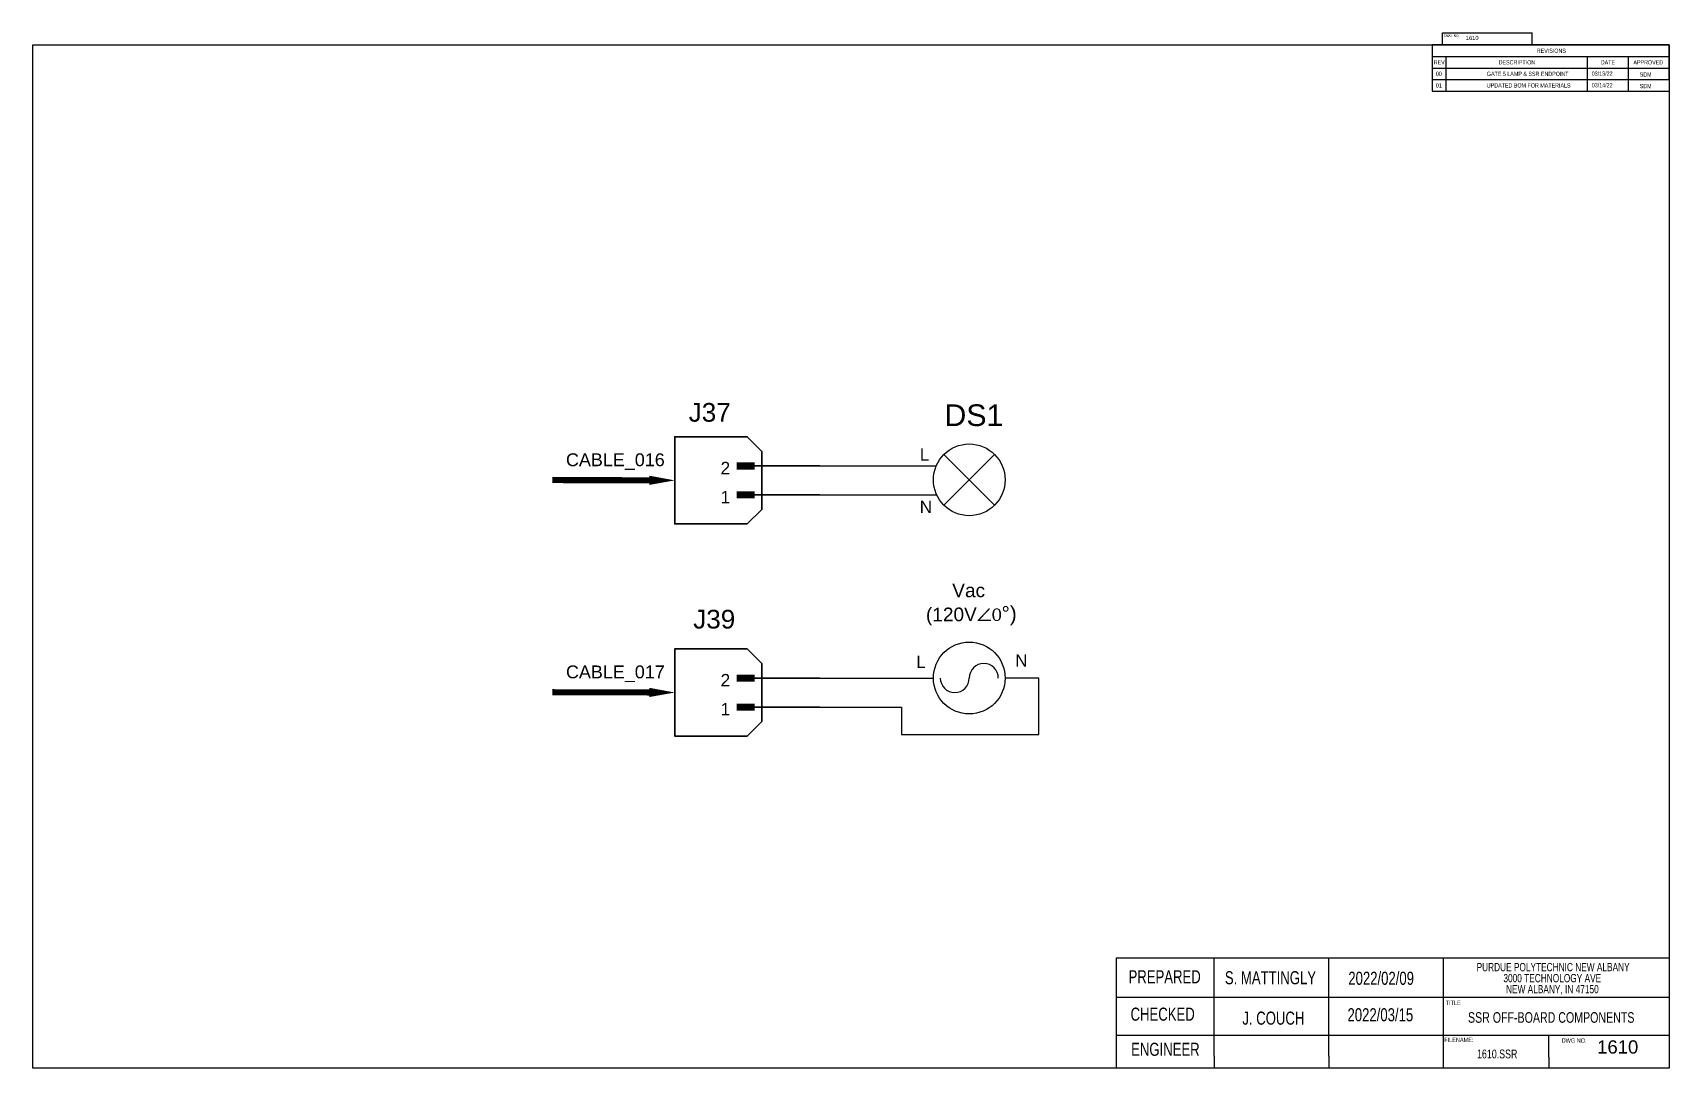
# Model space of a CAD drawing. Header units: inches. Extents: x 2.5 to 50.5, y 2.5 to 32.9.
import ezdxf

# ---------------------------------------------------------------- set-up
doc = ezdxf.new("R2010")
doc.units = ezdxf.units.IN
doc.header["$MEASUREMENT"] = 0
doc.linetypes.add('ACAD_ISO03W100', pattern=[30, 12, -18])
for name, color, linetype, true_color in [('PDF3_Geometry', 7, 'Continuous', 0x870000), ('PDF3_Solid Fills', 7, 'Continuous', 0x870000), ('PDF3_Text', 7, 'Continuous', 0x840000), ('PDF5_Text', 7, 'Continuous', 0xa44a4a)]:
    doc.layers.add(name, color=color, linetype=linetype, true_color=true_color)
doc.layers.add('SLD-0', color=7, linetype='Continuous')
doc.styles.add('PDF Arial', font='arial.ttf')
doc.styles.add('SLDTEXTSTYLE0', font='TXT', dxfattribs={"width": 0.75})
doc.styles.get("Standard").update_dxf_attribs({"font": 'arial.ttf'})

# ---------------------------------------------------------------- blocks, each defined once
blk = doc.blocks.new('SW_NOTE_0_8')
at = {"layer": 'SLD-0', "color": 0, "char_height": 0.125, "attachment_point": 2, "style": 'SLDTEXTSTYLE0'}
for s, insert in [('PURDUE POLYTECHNIC NEW ALBANY', (1.434, 0.161)), ('3000 TECHNOLOGY AVE', (1.422, -0.006)), ('NEW ALBANY, IN 47150', (1.423, -0.172))]:
    blk.add_mtext(s, dxfattribs=dict(at, insert=insert))

msp = doc.modelspace()

# ---------------------------------------------------------------- linework, layer by layer
for p, q in [((2.5, 24.5), (2.5, 32.5)), ((2.5, 32.5), (50.5, 32.5)), ((50.5, 32.5), (50.5, 2.5)), ((2.5, 2.5), (2.5, 24.5)), ((25.585, 20.161), (29, 20.161)), ((25.585, 19.31), (29.014, 19.31)), ((25.585, 13.941), (28.917, 13.941)), ((32.014, 13.941), (31.021, 13.941)), ((32.014, 12.284), (32.014, 13.941)), ((25.585, 13.09), (27.985, 13.09)), ((27.985, 13.09), (27.985, 12.284)), ((27.985, 12.284), (32.014, 12.284)), ((34.278, 5.735), (34.278, 2.5)), ((40.638, 5.735), (50.5, 5.735)), ((36.5, 2.5), (2.5, 2.5)), ((50.5, 2.5), (36.5, 2.5)), ((37.156, 2.857), (37.156, 2.5)), ((40.515, 2.857), (40.515, 2.5)), ((46.972, 2.824), (46.972, 2.5)), ((50.5, 2.5), (50.5, 2.5))]:
    msp.add_line(p, q)
at = {"color": 0, "linetype": 'Continuous', "lineweight": 25}
for p, q in [((43.545, 32.5), (43.545, 32.162)), ((43.545, 32.5), (43.945, 32.5)), ((43.545, 32.5), (43.545, 31.485)), ((50.5, 32.5), (43.545, 32.5)), ((43.545, 32.162), (43.545, 31.823)), ((43.545, 32.162), (43.945, 32.162)), ((43.545, 32.162), (43.545, 31.146)), ((43.945, 32.5), (48.095, 32.5)), ((43.945, 32.162), (43.945, 31.823)), ((43.945, 32.162), (48.095, 32.162)), ((48.095, 32.5), (49.295, 32.5)), ((48.095, 32.162), (48.095, 31.823)), ((48.095, 32.162), (49.295, 32.162)), ((49.295, 32.5), (50.5, 32.5)), ((49.295, 32.162), (49.295, 31.823)), ((49.295, 32.162), (50.5, 32.162)), ((50.5, 32.5), (50.5, 32.162)), ((50.5, 31.485), (50.5, 32.5)), ((50.5, 32.162), (50.5, 31.823)), ((43.545, 31.823), (43.945, 31.823)), ((43.545, 31.823), (43.545, 31.485)), ((43.545, 31.823), (50.5, 31.823)), ((43.945, 31.823), (48.095, 31.823)), ((43.945, 31.823), (43.945, 31.485)), ((48.095, 31.823), (49.295, 31.823)), ((48.095, 31.823), (48.095, 31.485)), ((49.295, 31.823), (50.5, 31.823)), ((49.295, 31.823), (49.295, 31.485)), ((50.5, 31.823), (50.5, 31.485)), ((43.545, 31.485), (43.945, 31.485)), ((43.545, 31.485), (50.5, 31.485)), ((43.545, 31.485), (43.545, 31.146)), ((43.945, 31.485), (48.095, 31.485)), ((43.945, 31.485), (43.945, 31.146)), ((48.095, 31.485), (49.295, 31.485)), ((48.095, 31.485), (48.095, 31.146)), ((49.295, 31.485), (50.5, 31.485)), ((49.295, 31.485), (49.295, 31.146)), ((43.545, 31.146), (43.945, 31.146)), ((43.545, 31.146), (50.5, 31.146)), ((43.945, 31.146), (48.095, 31.146)), ((48.095, 31.146), (49.295, 31.146)), ((49.295, 31.146), (50.5, 31.146))]:
    msp.add_line(p, q, dxfattribs=at)
at = {"linetype": 'ACAD_ISO03W100', "ltscale": 2}
for p, q in [((30.713, 20.495), (29.225, 19.007)), ((29.225, 20.495), (30.713, 19.007)), ((29.969, 19.751), (29.969, 19.751))]:
    msp.add_line(p, q, dxfattribs=at)
for centre in [(29.969, 19.751), (29.969, 13.941)]:
    msp.add_circle(centre, 1.052, dxfattribs=at)
for centre, start, end in [((29.543, 13.941), 180, 0), ((30.395, 13.941), 0, 180)]:
    msp.add_arc(centre, 0.426, start, end)
at = {"layer": 'PDF3_Geometry', "color": 16, "lineweight": 35, "true_color": 0x840000}
for points in [[(23.457, 18.459), (21.33, 18.459), (21.33, 21.012), (23.457, 21.012), (23.883, 20.586), (23.883, 18.884)], [(23.457, 12.239), (21.33, 12.239), (21.33, 14.792), (23.457, 14.792), (23.883, 14.367), (23.883, 12.665)]]:
    msp.add_lwpolyline(points, close=True, dxfattribs=at)
for points in [[(25.585, 20.161), (23.244, 20.161)], [(25.585, 19.31), (23.244, 19.31)], [(25.585, 13.941), (23.244, 13.941)], [(25.585, 13.09), (23.244, 13.09)]]:
    msp.add_lwpolyline(points, dxfattribs=at)
at = {"layer": 'PDF3_Solid Fills', "color": 16, "lineweight": 35, "true_color": 0x840000, "transparency": 33554559}
for points in [[(23.678, 20.263), (23.142, 20.263), (23.678, 20.05), (23.142, 20.05)], [(23.678, 19.412), (23.142, 19.412), (23.678, 19.207), (23.142, 19.207)], [(23.678, 14.043), (23.142, 14.043), (23.678, 13.831), (23.142, 13.831)], [(23.678, 13.192), (23.142, 13.192), (23.678, 12.988), (23.142, 12.988)]]:
    msp.add_solid(points, dxfattribs=at)
at = {"layer": 'PDF5_Text', "color": 0, "const_width": 0.18}
for points in [[(17.736, 19.744), (19.846, 19.739)], [(19.846, 19.739), (20.588, 19.737)], [(17.736, 13.524), (19.846, 13.52)], [(19.846, 13.52), (20.588, 13.518)]]:
    msp.add_lwpolyline(points, dxfattribs=at)
at = {"layer": 'PDF5_Text', "color": 0}
for points in [[(20.588, 19.737, 0.27, 0, 0), (21.33, 19.735, 0, 0, 0)], [(20.588, 13.518, 0.27, 0, 0), (21.33, 13.516, 0, 0, 0)]]:
    msp.add_lwpolyline(points, format="xyseb", dxfattribs=at)
at = {"layer": 'SLD-0', "color": 7, "linetype": 'Continuous', "lineweight": 25}
for p, q in [((43.853, 32.5), (43.853, 32.858)), ((43.853, 32.858), (46.481, 32.858)), ((46.481, 32.5), (46.481, 32.858)), ((34.278, 5.735), (43.874, 5.735)), ((34.278, 5.735), (43.874, 5.735)), ((37.156, 2.857), (37.156, 5.735)), ((40.515, 2.857), (40.515, 5.735)), ((43.874, 2.5), (43.874, 5.735)), ((34.278, 4.581), (43.874, 4.581)), ((43.874, 4.581), (50.5, 4.581)), ((34.278, 3.471), (43.874, 3.471)), ((43.874, 3.471), (50.5, 3.471)), ((46.972, 2.824), (46.972, 3.471))]:
    msp.add_line(p, q, dxfattribs=at)

# ---------------------------------------------------------------- block references
at = {"layer": 'SLD-0', "xscale": 1.941207928188159, "yscale": 1.941207928188159, "zscale": 1.552966342550527}
msp.add_blockref('SW_NOTE_0_8', (44.309, 5.275), dxfattribs=at)

# ---------------------------------------------------------------- texts
at = {"linetype": 'ACAD_ISO03W100', "ltscale": 2}
msp.add_text('DS1', height=0.6351, dxfattribs=at).set_placement((29.242, 21.328))
at = {"attachment_point": 1}
for s, width, gutter_width, insert, char_height in [('1610', 1.61993, 0.534, (44.535, 32.769), 0.1195), ('L', 0.05138, 0.625, (28.518, 20.671), 0.36), ('N', 0.05138, 0.625, (28.515, 19.139), 0.36), ('L', 0.05138, 0.625, (28.412, 14.592), 0.36), ('N', 0.05138, 0.625, (31.313, 14.634), 0.36), ('1610', 1.89499, 0.625, (48.385, 3.319), 0.3882)]:
    msp.add_mtext_dynamic_manual_height_columns(s, width=width, gutter_width=gutter_width, heights=[0], dxfattribs=dict(at, insert=insert, char_height=char_height))
at = {"color": 0, "linetype": 'Continuous', "lineweight": 18, "char_height": 0.125, "attachment_point": 1, "style": 'SLDTEXTSTYLE0'}
for s, insert in [('REVISIONS', (46.614, 32.393)), ('REV', (43.591, 32.054)), ('00', (43.653, 31.716)), ('GATE 5 LAMP & SSR ENDPOINT', (45.15, 31.716)), ('DESCRIPTION', (45.497, 32.054)), ('03/13/22', (48.227, 31.722)), ('DATE', (48.491, 32.054)), ('APPROVED', (49.449, 32.054)), ('SDM', (49.632, 31.697)), ('01', (43.653, 31.377)), ('UPDATED BOM FOR MATERIALS', (45.15, 31.377)), ('03/14/22', (48.227, 31.384)), ('SDM', (49.632, 31.358))]:
    msp.add_mtext(s, dxfattribs=dict(at, insert=insert))
at = {"insert": (28.692, 16.7), "char_height": 0.4, "attachment_point": 1, "rotation": 0.4}
msp.add_mtext_dynamic_manual_height_columns('     Vac\\P(120V{\\fCambria Math|b0|i0|c0|p18;\\H0.91667x;∠0\\fArial|b0|i0|c0|p34;\\H1.18181x;°)}', width=3.64855, gutter_width=0.625, heights=[1.485], dxfattribs=at)
at = {"layer": 'PDF3_Text', "color": 7, "attachment_point": 9, "style": 'PDF Arial'}
for s, insert, char_height in [('J37', (22.974, 21.447), 0.5482), ('2', (22.957, 19.913), 0.365), ('1', (22.957, 19.062), 0.365), ('J39', (23.106, 15.384), 0.5482), ('2', (22.957, 13.694), 0.365), ('1', (22.957, 12.843), 0.365)]:
    msp.add_mtext(s, dxfattribs=dict(at, insert=insert, char_height=char_height))
at = {"layer": 'PDF5_Text', "color": 0, "char_height": 0.3768, "attachment_point": 7, "style": 'PDF Arial'}
for s, insert in [('CABLE_016', (18.14, 20.042)), ('CABLE_017', (18.14, 13.823))]:
    msp.add_mtext(s, dxfattribs=dict(at, insert=insert))
at = {"layer": 'SLD-0', "style": 'SLDTEXTSTYLE0'}
for s, insert, char_height, attachment_point in [('DWG. NO.', (44.123, 32.807), 0.0746, 2), ('PREPARED', (35.699, 5.374), 0.3838, 2), ('S. MATTINGLY', (38.803, 5.346), 0.38384, 2), ('2022/02/09', (42.049, 5.33), 0.3838, 2), ('TITLE', (44.164, 4.483), 0.1294, 2), ('CHECKED', (35.641, 4.278), 0.3838, 2), ('J. COUCH', (38.888, 4.161), 0.3838, 2), ('2022/03/15', (42.026, 4.26), 0.3838, 2), ('SSR OFF-BOARD COMPONENTS', (47.037, 4.144), 0.31059, 2), ('FILENAME:', (44.329, 3.397), 0.1294, 2), ('DWG NO.', (47.344, 3.377), 0.1294, 1), ('ENGINEER', (35.721, 3.248), 0.3838, 2), ('1610.SSR', (45.453, 3.048), 0.2588, 2)]:
    msp.add_mtext(s, dxfattribs=dict(at, insert=insert, char_height=char_height, attachment_point=attachment_point))

doc.saveas('drawing.dxf')
